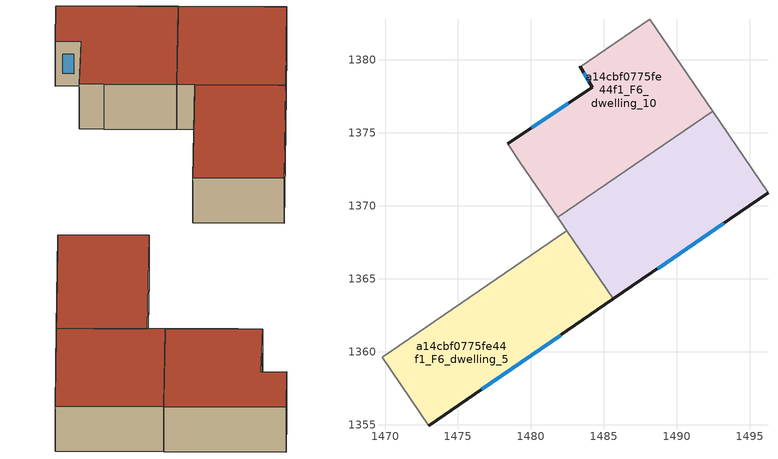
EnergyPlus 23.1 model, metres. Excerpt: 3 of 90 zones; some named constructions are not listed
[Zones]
a14cbf0775fe44f1_F6_dwelling_10
 floor to a14cbf0775fe44f1_F5_dwelling_8 (EU_floor_Construction): 1488.15,1382.78 1491.45,1377.93 1480.84,1370.67 1478.4,1374.24 1484.2,1378.13 1483.39,1379.52 1483.34,1379.5 z18
 floor to a14cbf0775fe44f1_F5_dwelling_10 (EU_floor_Construction): 1491.45,1377.93 1492.44,1376.48 1481.83,1369.22 1480.84,1370.67 z18
 wall outside (EU_wall_Construction): 1483.34,1379.5 1483.39,1379.52 1484.2,1378.13 1478.4,1374.24 z18:21
 wall adiabatic (EU_wall_Construction): 1492.44,1376.48 1488.15,1382.78 z18:21
 wall to a14cbf0775fe44f1_F6_dwelling_11 (EU_wall_Construction): 1481.83,1369.22 1492.44,1376.48 z18:21
 wall to a14cbf0775fe44f1_F6_dwelling_9 (EU_wall_Construction): 1488.15,1382.78 1483.34,1379.5 z18:21
 wall to a14cbf0775fe44f1_F6_dwelling_4 (EU_wall_Construction): 1479.27,1372.97 1481.83,1369.22 z18:21
 wall to a14cbf0775fe44f1_F6_dwelling_3 (EU_wall_Construction): 1478.4,1374.24 1479.27,1372.97 z18:21
 window (EU_Window_Construction): 1482.54,1377.02 1480.06,1375.35 / 1483.62,1379.12 1483.97,1378.53 z18.86:20.14
 roof outside (EU_roof_Construction): 1492.44,1376.48 1488.15,1382.78 1483.34,1379.5 1483.39,1379.52 1484.2,1378.13 1478.4,1374.24 1481.83,1369.22 z21
a14cbf0775fe44f1_F6_dwelling_11
 floor to a14cbf0775fe44f1_F5_dwelling_10 (EU_floor_Construction): 1492.44,1376.48 1494.66,1373.22 1484.05,1365.97 1481.83,1369.22 z18
 floor to a14cbf0775fe44f1_F5_dwelling_11 (EU_floor_Construction): 1494.66,1373.22 1496.24,1370.89 1485.65,1363.63 1484.05,1365.97 z18
 wall outside (EU_wall_Construction): 1485.66,1363.62 1496.24,1370.89 z18:21
 wall adiabatic (EU_wall_Construction): 1496.24,1370.89 1492.44,1376.48 z18:21
 wall to a14cbf0775fe44f1_F6_dwelling_5 (EU_wall_Construction): 1482.47,1368.29 1485.66,1363.62 z18:21
 wall to a14cbf0775fe44f1_F6_dwelling_4 (EU_wall_Construction): 1481.83,1369.23 1482.47,1368.29 z18:21
 window (EU_Window_Construction): 1488.68,1365.7 1493.22,1368.82 z18.86:20.14
 roof outside (EU_roof_Construction): 1496.24,1370.89 1492.44,1376.48 1481.83,1369.22 1485.66,1363.62 z21
a14cbf0775fe44f1_F6_dwelling_5
 floor to a14cbf0775fe44f1_F5_dwelling_11 (EU_floor_Construction): 1484.05,1365.97 1485.65,1363.63 1480.73,1360.24 1477.54,1364.92 1481.44,1367.58 1483.02,1365.27 z18
 floor to a14cbf0775fe44f1_F5_dwelling_12 (EU_floor_Construction): 1477.54,1364.92 1480.73,1360.24 1473,1354.94 1469.79,1359.63 z18
 floor to a14cbf0775fe44f1_F5_dwelling_10 (EU_floor_Construction): 1482.47,1368.29 1484.05,1365.97 1483.02,1365.27 1481.44,1367.58 z18
 wall outside (EU_wall_Construction): 1473,1354.94 1485.66,1363.62 z18:21
 wall to a14cbf0775fe44f1_F6_dwelling_4 (EU_wall_Construction): 1482.47,1368.29 1469.79,1359.63 z18:21
 wall adiabatic (EU_wall_Construction): 1469.79,1359.63 1473,1354.94 z18:21
 window (EU_Window_Construction): 1476.62,1357.42 1482.04,1361.14 z18.86:20.14
 roof outside (EU_roof_Construction): 1485.66,1363.62 1482.47,1368.29 1469.79,1359.63 1473,1354.94 z21
[SCHEDULE:FILE] Column Number=1; Rows to Skip at Top=0; Number of Hours of Data=8760; Column Separator=Comma; Interpolate to Timestep=No; Minutes per Item=60; Adjust Schedule for Daylight Savings=Yes
Name | File
EU_Step8_GainSchedule_a14cbf0775fe44f1_F1_dwelling_1_f000 | ../../schedules/a14cbf0775fe44f1/a14cbf0775fe44f1_F1_dwelling_1_f000_gain.csv
EU_Step8_GainSchedule_a14cbf0775fe44f1_F1_dwelling_2_f000 | ../../schedules/a14cbf0775fe44f1/a14cbf0775fe44f1_F1_dwelling_2_f000_gain.csv
EU_Step8_GainSchedule_a14cbf0775fe44f1_F1_dwelling_3_f000 | ../../schedules/a14cbf0775fe44f1/a14cbf0775fe44f1_F1_dwelling_3_f000_gain.csv
EU_Step8_GainSchedule_a14cbf0775fe44f1_F1_dwelling_4_f000 | ../../schedules/a14cbf0775fe44f1/a14cbf0775fe44f1_F1_dwelling_4_f000_gain.csv
EU_Step8_GainSchedule_a14cbf0775fe44f1_F1_dwelling_5_f000 | ../../schedules/a14cbf0775fe44f1/a14cbf0775fe44f1_F1_dwelling_5_f000_gain.csv
EU_Step8_GainSchedule_a14cbf0775fe44f1_F1_dwelling_6_f000 | ../../schedules/a14cbf0775fe44f1/a14cbf0775fe44f1_F1_dwelling_6_f000_gain.csv
EU_Step8_GainSchedule_a14cbf0775fe44f1_F1_dwelling_7_f000 | ../../schedules/a14cbf0775fe44f1/a14cbf0775fe44f1_F1_dwelling_7_f000_gain.csv
EU_Step8_GainSchedule_a14cbf0775fe44f1_F1_dwelling_8_f000 | ../../schedules/a14cbf0775fe44f1/a14cbf0775fe44f1_F1_dwelling_8_f000_gain.csv
EU_Step8_GainSchedule_a14cbf0775fe44f1_F1_dwelling_9_f000 | ../../schedules/a14cbf0775fe44f1/a14cbf0775fe44f1_F1_dwelling_9_f000_gain.csv
EU_Step8_GainSchedule_a14cbf0775fe44f1_F1_dwelling_10_f000 | ../../schedules/a14cbf0775fe44f1/a14cbf0775fe44f1_F1_dwelling_10_f000_gain.csv
EU_Step8_GainSchedule_a14cbf0775fe44f1_F1_dwelling_11_f000 | ../../schedules/a14cbf0775fe44f1/a14cbf0775fe44f1_F1_dwelling_11_f000_gain.csv
EU_Step8_GainSchedule_a14cbf0775fe44f1_F1_dwelling_12_f000 | ../../schedules/a14cbf0775fe44f1/a14cbf0775fe44f1_F1_dwelling_12_f000_gain.csv
EU_Step8_GainSchedule_a14cbf0775fe44f1_F3_dwelling_1_f000 | ../../schedules/a14cbf0775fe44f1/a14cbf0775fe44f1_F3_dwelling_1_f000_gain.csv
EU_Step8_GainSchedule_a14cbf0775fe44f1_F3_dwelling_2_f000 | ../../schedules/a14cbf0775fe44f1/a14cbf0775fe44f1_F3_dwelling_2_f000_gain.csv
EU_Step8_GainSchedule_a14cbf0775fe44f1_F3_dwelling_3_f000 | ../../schedules/a14cbf0775fe44f1/a14cbf0775fe44f1_F3_dwelling_3_f000_gain.csv
EU_Step8_GainSchedule_a14cbf0775fe44f1_F3_dwelling_4_f000 | ../../schedules/a14cbf0775fe44f1/a14cbf0775fe44f1_F3_dwelling_4_f000_gain.csv
EU_Step8_GainSchedule_a14cbf0775fe44f1_F3_dwelling_5_f000 | ../../schedules/a14cbf0775fe44f1/a14cbf0775fe44f1_F3_dwelling_5_f000_gain.csv
EU_Step8_GainSchedule_a14cbf0775fe44f1_F3_dwelling_6_f000 | ../../schedules/a14cbf0775fe44f1/a14cbf0775fe44f1_F3_dwelling_6_f000_gain.csv
EU_Step8_GainSchedule_a14cbf0775fe44f1_F3_dwelling_7_f000 | ../../schedules/a14cbf0775fe44f1/a14cbf0775fe44f1_F3_dwelling_7_f000_gain.csv
EU_Step8_GainSchedule_a14cbf0775fe44f1_F3_dwelling_8_f000 | ../../schedules/a14cbf0775fe44f1/a14cbf0775fe44f1_F3_dwelling_8_f000_gain.csv
EU_Step8_GainSchedule_a14cbf0775fe44f1_F3_dwelling_9_f000 | ../../schedules/a14cbf0775fe44f1/a14cbf0775fe44f1_F3_dwelling_9_f000_gain.csv
EU_Step8_GainSchedule_a14cbf0775fe44f1_F3_dwelling_10_f000 | ../../schedules/a14cbf0775fe44f1/a14cbf0775fe44f1_F3_dwelling_10_f000_gain.csv
EU_Step8_GainSchedule_a14cbf0775fe44f1_F3_dwelling_11_f000 | ../../schedules/a14cbf0775fe44f1/a14cbf0775fe44f1_F3_dwelling_11_f000_gain.csv
EU_Step8_GainSchedule_a14cbf0775fe44f1_F3_dwelling_12_f000 | ../../schedules/a14cbf0775fe44f1/a14cbf0775fe44f1_F3_dwelling_12_f000_gain.csv
